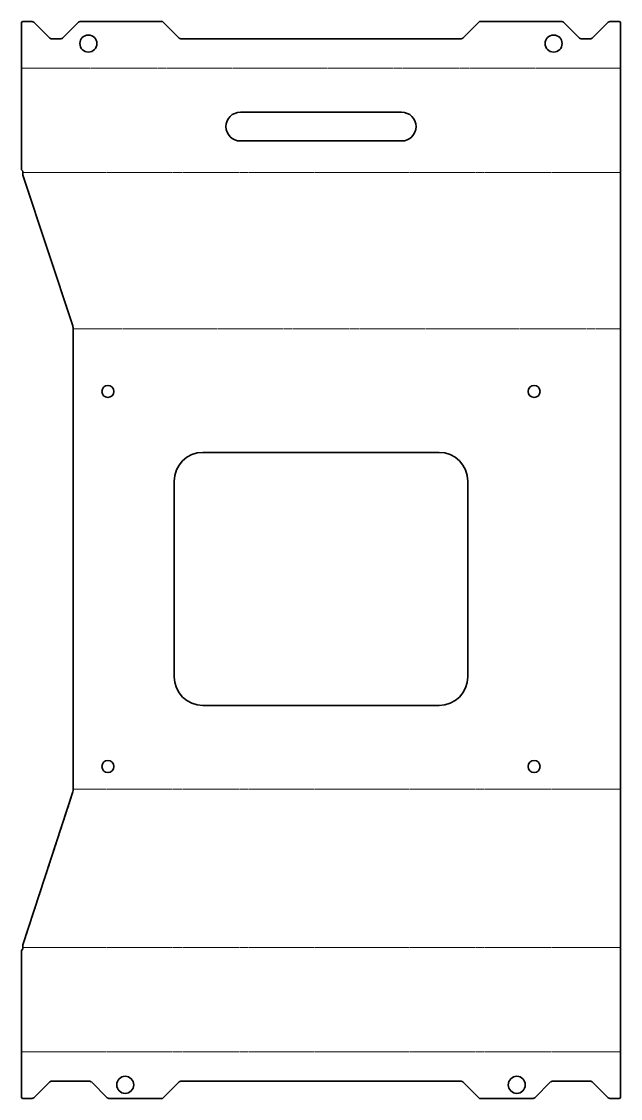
# Model space of a CAD drawing. Header units: millimetres. Extents: x 0 to 520, y 0 to 936.
import ezdxf

# ---------------------------------------------------------------- set-up
doc = ezdxf.new("R2010")
doc.units = ezdxf.units.MM
doc.linetypes.add('Chain', pattern=[13.68, 9.12, -1.14, 2.28, -1.14])
doc.linetypes.add('Dashed', pattern=[5.7, 4.56, -1.14])
for name, color, linetype, lineweight in [('SIMUMAK Bend Centerline (ISO)', 7, 'Chain', 9), ('SIMUMAK Hidden (ISO)', 7, 'Dashed', 20), ('SIMUMAK Visible (ISO)', 7, 'Continuous', 35)]:
    doc.layers.add(name, color=color, linetype=linetype, lineweight=lineweight)

# ---------------------------------------------------------------- blocks, each defined once
blk = doc.blocks.new('SIL-027-CPEN-01_Sheet_3_SIL-027-CPEN-01 (Desplegada)')
at = {"layer": 'SIMUMAK Bend Centerline (ISO)', "ltscale": 0.263158}
for p, q in [((-260, 427.53), (260, 427.53)), ((260, 336.87), (-259, 336.87)), ((-215.11, 200.91), (260, 200.91)), ((260, -199.17), (-215.1, -199.17)), ((260, -336.85), (-259, -336.85)), ((260, -427.53), (-260, -427.53))]:
    blk.add_line(p, q, dxfattribs=at)
at = {"layer": 'SIMUMAK Hidden (ISO)', "ltscale": 0.526316}
for p, q in [((-215.12, 203.38), (-259, 335.83)), ((-259, -335.87), (-215.07, -201.58))]:
    blk.add_line(p, q, dxfattribs=at)
at = {"layer": 'SIMUMAK Hidden (ISO)', "ltscale": 0.001848}
blk.add_open_spline([(-215.07, 203.26), (-215.09, 203.3), (-215.11, 203.34), (-215.12, 203.38)], degree=3, dxfattribs=at)
at = {"layer": 'SIMUMAK Hidden (ISO)', "ltscale": 0.526316}
for points, knots in [([(-215.07, 200.6), (-215.07, 201.94), (-215.07, 202.56), (-215.07, 202.99), (-215.07, 203.09), (-215.07, 203.18), (-215.07, 203.26)], [46.6511866, 46.6511866, 46.6511866, 46.6511866, 46.9695228, 46.9695228, 46.9695228, 47.046217, 47.046217, 47.046217, 47.046217]), ([(-215.07, -201.58), (-215.07, -201.27), (-215.07, -200.84), (-215.07, -199.94), (-215.07, -199.65), (-215.07, -199.32), (-215.07, -198.93)], [6.4481876, 6.4481876, 6.4481876, 6.4481876, 6.7493683, 6.7493683, 6.7493683, 6.8432179, 6.8432179, 6.8432179, 6.8432179])]:
    blk.add_open_spline(points, degree=3, knots=knots, dxfattribs=at)
at = {"layer": 'SIMUMAK Visible (ISO)'}
for p, q in [((-260, 466.92), (-260, 339.2)), ((-259, 467.92), (-250.83, 467.92)), ((-235.59, 453.51), (-249.41, 467.34)), ((-210.59, 467.34), (-224.41, 453.51)), ((-209.17, 467.92), (-137.5, 467.92)), ((-123.09, 453.51), (-137.5, 467.92)), ((137.5, 467.92), (123.09, 453.51)), ((137.5, 467.92), (209.17, 467.92)), ((224.41, 453.51), (210.59, 467.34)), ((249.41, 467.34), (235.59, 453.51)), ((250.83, 467.92), (259, 467.92)), ((260, 466.92), (260, -466.92)), ((-225.83, 452.92), (-234.17, 452.92)), ((121.67, 452.92), (-121.67, 452.92)), ((234.17, 452.92), (225.83, 452.92)), ((-70, 389.14), (70, 389.14)), ((70, 364.14), (-70, 364.14)), ((-260, 339.2), (-259, 337.83)), ((-259, 337.83), (-259, 334.47)), ((-259, 334.47), (-215.58, 203.38)), ((-215.07, 200.6), (-215.07, -198.93)), ((-102.5, 93.51), (102.5, 93.51)), ((-127.5, -101.49), (-127.5, 68.51)), ((127.5, 68.51), (127.5, -101.49)), ((102.5, -126.49), (-102.5, -126.49)), ((-215.55, -201.58), (-259, -334.41)), ((-259, -334.41), (-259, -337.83)), ((-259, -337.83), (-260, -339.2)), ((-260, -339.2), (-260, -466.92)), ((-249.41, -467.34), (-235.59, -453.51)), ((-234.17, -452.92), (-200.83, -452.92)), ((-199.41, -453.51), (-185.59, -467.34)), ((-137.5, -467.92), (-123.09, -453.51)), ((-121.67, -452.92), (121.67, -452.92)), ((123.09, -453.51), (137.5, -467.92)), ((185.59, -467.34), (199.41, -453.51)), ((200.83, -452.92), (234.17, -452.92)), ((235.59, -453.51), (249.41, -467.34)), ((-259, -467.92), (-250.83, -467.92)), ((-184.17, -467.92), (-137.5, -467.92)), ((137.5, -467.92), (184.17, -467.92)), ((250.83, -467.92), (259, -467.92))]:
    blk.add_line(p, q, dxfattribs=at)
for centre, radius in [((-202, 448.78), 7.4), ((202, 448.78), 7.4), ((-185, 146.51), 5.25), ((185, 146.51), 5.25), ((-185, -179.49), 5.25), ((185, -179.49), 5.25), ((-170, -456.07), 7.4), ((170, -456.07), 7.4)]:
    blk.add_circle(centre, radius, dxfattribs=at)
at = {"layer": 'SIMUMAK Visible (ISO)', "extrusion": (0, 0, -1)}
for centre, radius, start, end in [((209.17, 465.92), 2, 45, 90), ((259, 466.92), 1, 360, 90), ((250.83, 465.92), 2, 90, 135), ((-209.17, 465.92), 2, 90, 135), ((-250.83, 465.92), 2, 45, 90), ((-259, 466.92), 1, 90, 180), ((70, 376.64), 12.5, 270, 90), ((-70, 376.64), 12.5, 90, 270), ((259, -466.92), 1, 270, 360), ((250.83, -465.92), 2, 225, 270), ((184.17, -465.92), 2, 270, 315), ((-184.17, -465.92), 2, 225, 270), ((-250.83, -465.92), 2, 270, 315), ((-259, -466.92), 1, 180, 270)]:
    blk.add_arc(centre, radius, start, end, dxfattribs=at)
at = {"layer": 'SIMUMAK Visible (ISO)'}
for centre, radius, start, end in [((-234.17, 454.92), 2, 225, 270), ((-225.83, 454.92), 2, 270, 315), ((-121.67, 454.92), 2, 225, 270), ((121.67, 454.92), 2, 270, 315), ((225.83, 454.92), 2, 225, 270), ((234.17, 454.92), 2, 270, 315), ((-102.5, 68.51), 25, 90, 180), ((102.5, 68.51), 25, 0, 90), ((-102.5, -101.49), 25, 180, 270), ((102.5, -101.49), 25, 270, 0), ((-234.17, -454.92), 2, 90, 135), ((-200.83, -454.92), 2, 45, 90), ((-121.67, -454.92), 2, 90, 135), ((121.67, -454.92), 2, 45, 90), ((200.83, -454.92), 2, 90, 135), ((234.17, -454.92), 2, 45, 90)]:
    blk.add_arc(centre, radius, start, end, dxfattribs=at)
for points in [[(-215.58, 203.38), (-215.36, 202.45), (-215.18, 201.53), (-215.07, 200.6)], [(-215.07, -198.93), (-215.18, -199.81), (-215.35, -200.7), (-215.55, -201.58)]]:
    blk.add_open_spline(points, degree=3, dxfattribs=at)

msp = doc.modelspace()

# ---------------------------------------------------------------- block references
msp.add_blockref('SIL-027-CPEN-01_Sheet_3_SIL-027-CPEN-01 (Desplegada)', (260, 467.92))

doc.saveas('drawing.dxf')
